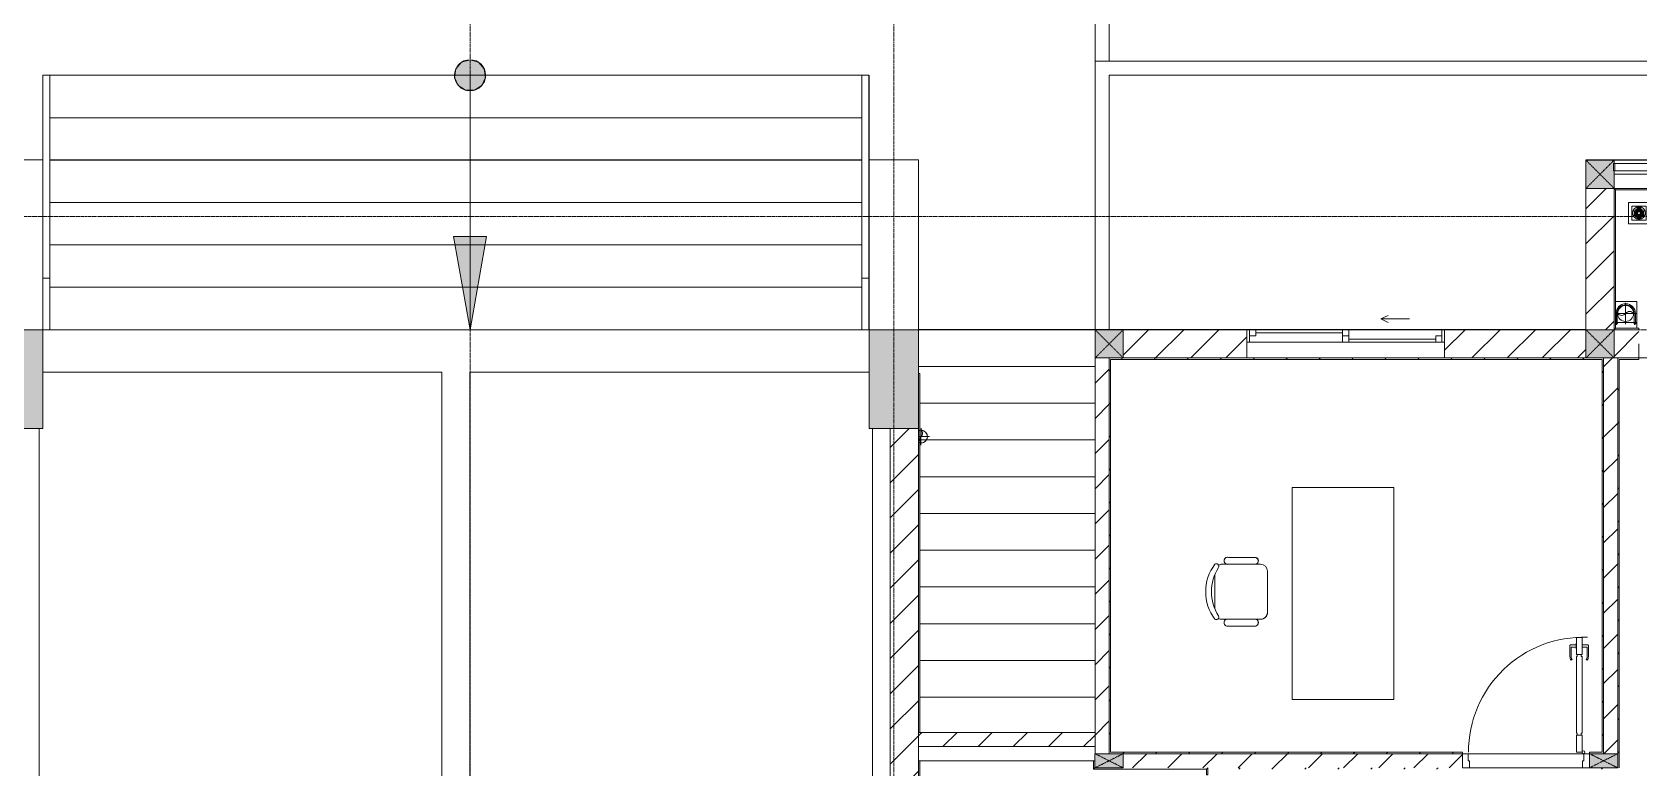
# Model space of a CAD drawing. Header units: millimetres. Extents: x -24439 to 198341, y -52871 to 149926.
# Drawn here: x 77453 to 88828, y 41437 to 46642 of the extents above; entities that cross this region are included whole.
import ezdxf

# ---------------------------------------------------------------- set-up
doc = ezdxf.new("R2010")
doc.units = ezdxf.units.MM
for name, pattern in [('Dash', [6, 3, -3]), ('Grid Line', [22.225, 12.7, -3.175, 3.175, -3.175]), ('IMPORT-CENTER _3_', [10.16, 6.35, -1.27, 1.27, -1.27])]:
    doc.linetypes.add(name, pattern=pattern)
for name, color, linetype, lineweight in [('0-1', 7, 'Continuous', 5), ('A-DETL-GENF-1', 9, 'Continuous', 9), ('A-DOOR-1', 9, 'Continuous', 9), ('A-FLOR', 192, 'Continuous', 9), ('A-FLOR-1', 9, 'Continuous', 9), ('A-FLOR-HRAL', 11, 'Continuous', 9), ('A-FLOR-HRAL-1', 9, 'Continuous', 9), ('A-GLAZ', 151, 'Continuous', 9), ('A-WALL', 113, 'Continuous', 9), ('A-WALL-1', 253, 'Continuous', 18), ('A-WALL-2', 9, 'Continuous', 9), ('A-WALL-3', 113, 'Continuous', 18), ('A-WALL-PATT-1', 10, 'Continuous', 9), ('A-WALL-PATT-2', 9, 'Continuous', 9), ('A-WALL-PATT-3', 111, 'Continuous', 9), ('G-IMPT', 8, 'Continuous', 9), ('G-IMPT-2', 8, 'IMPORT-CENTER _3_', 9), ('I-FURN', 30, 'Continuous', 9), ('I-FURN-1', 9, 'Continuous', 9), ('I-WALL-1', 253, 'Continuous', 18), ('M-EQPM', 50, 'Continuous', 9), ('S-BEAM-1', 9, 'Continuous', 9), ('S-COLS', 52, 'Continuous', 9), ('S-COLS-1', 254, 'Continuous', 5), ('S-COLS-2', 253, 'Continuous', 18), ('S-COLS-3', 9, 'Continuous', 9), ('S-COLS-4', 52, 'Continuous', 18), ('S-COLS-5', 52, 'Dash', 9), ('S-COLS-HDLN', 52, 'Dash', 9), ('S-COLS-HDLN-1', 9, 'Dash', 9), ('S-GRID-1', 1, 'Grid Line', 9), ('S-STRS', 31, 'Continuous', 9), ('S-STRS-ANNO', 31, 'Continuous', 9)]:
    doc.layers.add(name, color=color, linetype=linetype, lineweight=lineweight)
pattern_1 = [(45, (0, 0), (-116.67262, 116.67262), [])]
pattern_2 = [(45, (0, 0), (-124.4508, 124.4508), [])]

# ---------------------------------------------------------------- blocks, each defined once
blk = doc.blocks.new('NCV_TKTC_KET CAU_rvt-1-TKCS_MB ĐỊNH VỊ CAO ĐỘ THIẾT KẾ')
at = {"layer": 'S-COLS-1'}
for points in [[(77528, 43837), (77528, 44537), (77178, 44537), (77178, 43837)], [(83378, 43837), (83728, 43837), (83728, 44537), (83378, 44537)]]:
    blk.add_hatch(color=256, dxfattribs=at).paths.add_polyline_path(points)
at = {"layer": 'A-FLOR-1'}
blk.add_line((83327, 44537), (77578, 44537), dxfattribs=at)
at = {"layer": 'S-BEAM-1'}
for p, q in [((88653, 45537), (91653, 45537)), ((83327, 44537), (77578, 44537)), ((77528, 44237), (80352, 44237)), ((80352, 44237), (80352, 40236)), ((80552, 44237), (83378, 44237)), ((80552, 40236), (80552, 44237)), ((77503, 40537), (77503, 43837)), ((83403, 43837), (83403, 40537)), ((83728, 41487), (84977, 41487))]:
    blk.add_line(p, q, dxfattribs=at)
at = {"layer": 'S-COLS-2'}
for p, q in [((77528, 44537), (77178, 44537)), ((77528, 43837), (77528, 44537)), ((83728, 44537), (83378, 44537)), ((83378, 44537), (83378, 43837)), ((83728, 43837), (83728, 44537)), ((77178, 43837), (77528, 43837)), ((83378, 43837), (83728, 43837))]:
    blk.add_line(p, q, dxfattribs=at)
blk = doc.blocks.new('Railing - Railing-969001-TKCS_MB ĐỊNH VỊ CAO ĐỘ THIẾT KẾ')
at = {"layer": 'A-FLOR-HRAL-1'}
for p, q in [((60829, 32227), (60829, 31186)), ((62059, 32166), (62059, 32227)), ((62059, 32166), (62069, 32176)), ((62859, 32166), (62059, 32166)), ((62859, 32166), (62869, 32176)), ((62859, 32126), (62859, 32166)), ((62869, 32126), (62859, 32126)), ((62869, 32176), (62869, 32126)), ((60829, 31186), (60819, 31176)), ((60829, 31186), (62859, 31186)), ((62859, 31226), (62869, 31226)), ((62859, 31186), (62859, 31226)), ((62859, 31186), (62869, 31176)), ((62869, 31226), (62869, 31176))]:
    blk.add_line(p, q, dxfattribs=at)
blk = doc.blocks.new('Railing - Railing-969002-TKCS_MB ĐỊNH VỊ CAO ĐỘ THIẾT KẾ')
at = {"layer": 'A-FLOR-HRAL-1'}
for p, q in [((65754, 36266), (65744, 36276)), ((65744, 36276), (68744, 36276)), ((65754, 36266), (65754, 35286)), ((68734, 36266), (65754, 36266)), ((68734, 36266), (68744, 36276)), ((68734, 35286), (68734, 36266)), ((65754, 35286), (65744, 35276)), ((65754, 35286), (65919, 35286)), ((65919, 35286), (65919, 35276)), ((68419, 35276), (68419, 35286)), ((68419, 35286), (68734, 35286)), ((68734, 35286), (68744, 35276))]:
    blk.add_line(p, q, dxfattribs=at)
blk = doc.blocks.new('DOOR_CW_01 CANH MO-PANEL KINH - DIW_01-900x2200-CỬA GỖ VÂN LAMINATE-553375-TKCS_MB ĐỊNH VỊ CAO ĐỘ THIẾT KẾ')
at = {"layer": 'A-DETL-GENF-1'}
for p, q in [((-397, -182), (-397, -62)), ((-397, -62), (-357, -62)), ((-357, -62), (-357, -182)), ((-357, -182), (-397, -182)), ((-397, -196), (-391, -196)), ((-397, -738), (-397, -196)), ((-391, -196), (-391, -182)), ((-391, -182), (-363, -182)), ((-363, -182), (-363, -196)), ((-357, -196), (-363, -196)), ((-357, -196), (-357, -738)), ((-442, -737), (-442, -816)), ((-434, -711), (-427, -716)), ((-434, -800), (-434, -737)), ((-399, -792), (-399, -832)), ((-397, -792), (-399, -792)), ((-397, -738), (-391, -738)), ((-357, -752), (-397, -752)), ((-397, -752), (-397, -872)), ((-397, -792), (-397, -832)), ((-391, -752), (-391, -738)), ((-363, -752), (-391, -752)), ((-357, -738), (-363, -738)), ((-363, -738), (-363, -752)), ((-357, -872), (-357, -752)), ((-357, -792), (-357, -832)), ((-357, -792), (-355, -792)), ((-355, -792), (-355, -832)), ((-320, -711), (-327, -716)), ((-320, -800), (-320, -737)), ((-312, -737), (-312, -816)), ((-399, -820), (-438, -820)), ((-399, -804), (-430, -804)), ((-399, -832), (-397, -832)), ((-397, -872), (-357, -872)), ((-355, -832), (-357, -832)), ((-355, -804), (-324, -804)), ((-355, -820), (-316, -820))]:
    blk.add_line(p, q, dxfattribs=at)
blk.add_circle((-407, -60), 10, dxfattribs=at)
for centre, radius, start, end in [((-407, -60), 814, 268, 0), ((-397, -737), 45, 145, 180), ((-397, -737), 37, 145, 180), ((-357, -737), 37, 0, 35), ((-357, -737), 45, 360, 35), ((-438, -816), 4, 180, 270), ((-430, -800), 4, 180, 270), ((-324, -800), 4, 270, 0), ((-316, -816), 4, 270, 0)]:
    blk.add_arc(centre, radius, start, end, dxfattribs=at)
at = {"layer": 'A-DOOR-1'}
for p, q in [((-450, -50), (-450, 50)), ((-450, 50), (-400, 50)), ((-400, 50), (-400, 0)), ((400, 0), (400, 50)), ((400, 50), (450, 50)), ((450, 50), (450, -50)), ((-410, -50), (-450, -50)), ((-410, 0), (-410, -50)), ((-400, 0), (-410, 0)), ((-407, -50), (-382, -50)), ((410, 0), (400, 0)), ((410, -50), (410, 0)), ((450, -50), (410, -50))]:
    blk.add_line(p, q, dxfattribs=at)
blk = doc.blocks.new('BAN LV A - BAN LV A_dwg_ban hoc2-348006-TKCS_MB ĐỊNH VỊ CAO ĐỘ THIẾT KẾ')
at = {"layer": 'I-FURN'}
for p, q in [((-243, 354), (-243, 162)), ((-194, 389), (-194, 113)), ((146, 437), (-146, 437)), ((194, 113), (194, 389)), ((194, 351), (194, 151)), ((244, 162), (244, 354)), ((-121, 65), (121, 65))]:
    blk.add_line(p, q, dxfattribs=at)
at = {"layer": 'I-FURN', "flags": 128}
blk.add_lwpolyline([(-738, 611), (-738, 1331), (-155, 1331), (762, 1331), (762, 611)], close=True, dxfattribs=at)
at = {"layer": 'I-FURN'}
for centre, radius, start, end in [((-219, 347), 25.3, 343.7398, 163.7398), ((-146, 389), 48.6, 90, 180), ((146, 389), 48.6, 360, 90), ((219, 347), 25.3, 16.2602, 170.7054), ((-219, 155), 25.3, 163.7398, 16.2602), ((219, 155), 25.3, 189.2946, 16.2602), ((-180, 75), 17.8, 57.9726, 216.6901), ((-146, 113), 48.6, 180, 207.5844), ((0, 324), 324, 233.1301, 306.8699), ((0, 359), 318, 237.5758, 302.4242), ((180, 75), 17.8, 323.3099, 122.0274), ((146, 113), 48.6, 332.4156, 0)]:
    blk.add_arc(centre, radius, start, end, dxfattribs=at)
blk = doc.blocks.new('BAN LV A - BAN LV A_dwg-348005-TKCS_MB ĐỊNH VỊ CAO ĐỘ THIẾT KẾ')
at = {"extrusion": (0, 0, -1), "zscale": -1, "rotation": 180}
blk.add_blockref('BAN LV A - BAN LV A_dwg_ban hoc2-348006-TKCS_MB ĐỊNH VỊ CAO ĐỘ THIẾT KẾ', (-729, 1384), dxfattribs=at)
blk = doc.blocks.new('BAN LV A - BAN LV A-401069-TKCS_MB ĐỊNH VỊ CAO ĐỘ THIẾT KẾ')
at = {"layer": 'I-FURN-1'}
for p, q in [((-9, -53), (1491, -53)), ((-9, -773), (-9, -53)), ((1491, -53), (1491, -773)), ((1491, -773), (-9, -773)), ((535, -1029), (535, -995)), ((583, -946), (875, -946)), ((923, -995), (923, -1032)), ((486, -1222), (486, -1029)), ((973, -1029), (973, -1222)), ((535, -1270), (535, -1236)), ((923, -1233), (923, -1270))]:
    blk.add_line(p, q, dxfattribs=at)
for centre, radius, start, end in [((510, -1036), 25.3, 16.2602, 163.7398), ((583, -995), 48.6, 90, 180), ((875, -995), 48.6, 0, 90), ((948, -1036), 25.3, 16.2602, 170.7054), ((510, -1229), 25.3, 163.7398, 343.7398), ((948, -1229), 25.3, 189.2946, 16.2602), ((549, -1308), 17.8, 119.404, 216.6901), ((583, -1270), 48.6, 180, 207.5844), ((729, -1060), 324, 233.1301, 306.8699), ((875, -1270), 48.6, 332.4156, 0), ((909, -1308), 17.8, 323.3099, 60.596)]:
    blk.add_arc(centre, radius, start, end, dxfattribs=at)
at = {"extrusion": (0, 0, -1), "zscale": -1, "rotation": 180}
blk.add_blockref('BAN LV A - BAN LV A_dwg-348005-TKCS_MB ĐỊNH VỊ CAO ĐỘ THIẾT KẾ', (0, 0), dxfattribs=at)
blk = doc.blocks.new('G1_SOF - BO TRU - 100x200-V116-TKCS_MB ĐỊNH VỊ CAO ĐỘ THIẾT KẾ')
at = {"layer": 'S-COLS-3'}
blk.add_hatch(color=256, dxfattribs=at).paths.add_polyline_path([(50, 100), (-50, 100), (-50, -100), (50, -100)])
at = {"layer": 'S-COLS-2'}
for p, q in [((-50, 100), (50, 100)), ((-50, -100), (-50, 100)), ((50, 100), (50, -100))]:
    blk.add_line(p, q, dxfattribs=at)
at = {"layer": 'S-COLS-HDLN-1'}
for p, q in [((50, -100), (-50, 100)), ((-50, -100), (50, 100))]:
    blk.add_line(p, q, dxfattribs=at)
blk = doc.blocks.new('G1_SOF - BO TRU - 100x200-V62-TKCS_MB ĐỊNH VỊ CAO ĐỘ THIẾT KẾ')
at = {"layer": 'S-COLS-3'}
blk.add_hatch(color=256, dxfattribs=at).paths.add_polyline_path([(-50, -100), (50, -100), (50, 100), (-50, 100)])
at = {"layer": 'S-COLS-2'}
for p, q in [((-50, 100), (50, 100)), ((-50, -100), (-50, 100)), ((50, 100), (50, -100)), ((50, -100), (-50, -100))]:
    blk.add_line(p, q, dxfattribs=at)
at = {"layer": 'S-COLS-HDLN-1'}
for p, q in [((50, -100), (-50, 100)), ((-50, -100), (50, 100))]:
    blk.add_line(p, q, dxfattribs=at)
blk = doc.blocks.new('NCV_TKTC_TANG 1_rvt-1-TKCS_MB ĐỊNH VỊ CAO ĐỘ THIẾT KẾ')
at = {"layer": 'A-WALL-PATT-1'}
h = blk.add_hatch(dxfattribs=at)
h.set_pattern_fill('FP_2', color=256, style=0, pattern_type=2)
h.set_pattern_definition(pattern_2)
h.paths.add_polyline_path([(84978, 41537), (85078, 41537), (85078, 44337), (84978, 44337), (84978, 42830)])
h = blk.add_hatch(dxfattribs=at)
h.set_pattern_fill('FP_2', color=256, style=0, pattern_type=2)
h.set_pattern_definition(pattern_2)
h.paths.add_polyline_path([(88578, 41537), (88678, 41537), (88678, 44337), (88578, 44337), (88578, 42830)])
h = blk.add_hatch(dxfattribs=at)
h.set_pattern_fill('FP_2', color=256, style=0, pattern_type=2)
h.set_pattern_definition(pattern_2)
h.paths.add_polyline_path([(87578, 41437), (87578, 41537), (85177, 41537), (85177, 41437), (86455, 41437)])
at = {"layer": 'A-WALL-PATT-2'}
h = blk.add_hatch(dxfattribs=at)
h.set_pattern_fill('FP_3', color=256, style=0, pattern_type=2)
h.set_pattern_definition(pattern_1)
h.paths.add_polyline_path([(85078, 41537), (85088, 41537), (85088, 44337), (85078, 44337), (85078, 42830)])
h = blk.add_hatch(dxfattribs=at)
h.set_pattern_fill('FP_3', color=256, style=0, pattern_type=2)
h.set_pattern_definition(pattern_1)
h.paths.add_polyline_path([(85244, 44327), (88578, 44327), (88578, 44337), (85088, 44337), (85088, 44327)])
h = blk.add_hatch(dxfattribs=at)
h.set_pattern_fill('FP_3', color=256, style=0, pattern_type=2)
h.set_pattern_definition(pattern_1)
h.paths.add_polyline_path([(88568, 41537), (88578, 41537), (88578, 44327), (88568, 44327), (88568, 41547)])
h = blk.add_hatch(dxfattribs=at)
h.set_pattern_fill('FP_3', color=256, style=0, pattern_type=2)
h.set_pattern_definition(pattern_1)
h.paths.add_polyline_path([(88688, 41437), (88688, 44337), (88678, 44337), (88678, 41437)])
h = blk.add_hatch(dxfattribs=at)
h.set_pattern_fill('FP_3', color=256, style=0, pattern_type=2)
h.set_pattern_definition(pattern_1)
h.paths.add_polyline_path([(88828, 44327), (88828, 44337), (88688, 44337), (88688, 44327)])
h.paths.add_polyline_path([(91568, 44327), (91578, 44327), (91578, 44337), (91328, 44337), (91328, 44327)])
h = blk.add_hatch(dxfattribs=at)
h.set_pattern_fill('FP_3', color=256, style=0, pattern_type=2)
h.set_pattern_definition(pattern_1)
h.paths.add_polyline_path([(88478, 41537), (88568, 41537), (88568, 41547), (88478, 41547)])
h.paths.add_polyline_path([(85088, 41537), (87578, 41537), (87578, 41547), (85088, 41547)])
h = blk.add_hatch(dxfattribs=at)
h.set_pattern_fill('FP_3', color=256, style=0, pattern_type=2)
h.set_pattern_definition(pattern_1)
h.paths.add_polyline_path([(87570, 41427), (87578, 41427), (87578, 41437), (85878, 41437), (85878, 41427), (86455, 41427)])
h.paths.add_polyline_path([(88688, 41427), (88688, 41437), (88478, 41437), (88478, 41427), (88678, 41427)])
at = {"layer": 'A-FLOR-1'}
for p, q in [((91328, 44337), (88828, 44337)), ((87618, 41537), (88438, 41537)), ((88428, 41437), (87628, 41437))]:
    blk.add_line(p, q, dxfattribs=at)
at = {"layer": 'A-WALL-1'}
for p, q in [((84978, 44337), (84978, 41537)), ((85078, 44337), (84978, 44337)), ((85078, 41537), (85078, 44337)), ((88678, 44337), (88578, 44337)), ((88578, 44337), (88578, 41537)), ((88678, 41537), (88678, 44337))]:
    blk.add_line(p, q, dxfattribs=at)
at = {"layer": 'A-WALL-2'}
for p, q in [((85177, 41537), (87578, 41537)), ((87578, 41537), (85177, 41537)), ((87618, 41537), (88438, 41537)), ((88428, 41437), (87628, 41437))]:
    blk.add_line(p, q, dxfattribs=at)
at = {"layer": 'I-WALL-1'}
for p, q in [((85088, 44337), (85078, 44337)), ((85078, 44337), (85078, 41537)), ((86053, 44337), (85088, 44337)), ((85088, 41547), (85088, 44327)), ((85088, 44327), (88568, 44327)), ((88578, 44337), (87453, 44337)), ((88568, 44327), (88568, 41547)), ((88578, 44327), (88578, 44337)), ((88578, 41537), (88578, 44327)), ((88688, 44337), (88678, 44337)), ((88678, 44337), (88678, 41537)), ((88828, 44337), (88688, 44337)), ((88688, 41437), (88688, 44327)), ((88688, 44327), (88828, 44327)), ((88828, 44327), (88828, 44337)), ((87578, 41547), (85088, 41547)), ((87578, 41537), (87578, 41547)), ((88568, 41547), (88478, 41547)), ((88478, 41547), (88478, 41537))]:
    blk.add_line(p, q, dxfattribs=at)
at = {"layer": 'A-DOOR-1', "rotation": 180}
blk.add_blockref('DOOR_CW_01 CANH MO-PANEL KINH - DIW_01-900x2200-CỬA GỖ VÂN LAMINATE-553375-TKCS_MB ĐỊNH VỊ CAO ĐỘ THIẾT KẾ', (88028, 41487), dxfattribs=at)
at = {"layer": 'A-FLOR-HRAL-1'}
for name in ['Railing - Railing-969002-TKCS_MB ĐỊNH VỊ CAO ĐỘ THIẾT KẾ', 'Railing - Railing-969001-TKCS_MB ĐỊNH VỊ CAO ĐỘ THIẾT KẾ']:
    blk.add_blockref(name, (22908, 9261), dxfattribs=at)
at = {"layer": 'I-FURN-1', "rotation": 270.0000000000002}
blk.add_blockref('BAN LV A - BAN LV A-401069-TKCS_MB ĐỊNH VỊ CAO ĐỘ THIẾT KẾ', (87145, 43412), dxfattribs=at)
at = {"layer": 'S-COLS-3', "rotation": 270.0000000000011}
for name, p in [('G1_SOF - BO TRU - 100x200-V62-TKCS_MB ĐỊNH VỊ CAO ĐỘ THIẾT KẾ', (85077, 41487)), ('G1_SOF - BO TRU - 100x200-V116-TKCS_MB ĐỊNH VỊ CAO ĐỘ THIẾT KẾ', (88578, 41487))]:
    blk.add_blockref(name, p, dxfattribs=at)
blk = doc.blocks.new('1_FAMILY RVT - W01-WxH 1400x1400xmm-389822-TKCS_MB ĐỊNH VỊ CAO ĐỘ THIẾT KẾ')
at = {"layer": 'A-GLAZ'}
for p, q in [((248.4, 172.39), (299.2, 197.79)), ((248.4, 172.39), (299.2, 146.99)), ((248.4, 172.39), (451.6, 172.39)), ((-700, 96.19), (-700, -103.81)), ((700, 96.19), (-700, 96.19)), ((-700, 96.19), (-636.5, 96.19)), ((-700, 7.29), (-680.95, 7.29)), ((-680.95, 96.19), (-680.95, 7.29)), ((-636.5, 51.74), (-680.95, 51.74)), ((-680.95, 7.29), (-22.225, 7.29)), ((-636.5, 96.19), (-22.225, 96.19)), ((-636.5, 96.19), (-636.5, 51.74)), ((-636.5, 73.965), (-22.225, 73.965)), ((-22.225, 7.29), (-22.225, 96.19)), ((-22.225, 96.19), (22.225, 96.19)), ((22.225, 51.74), (-22.225, 51.74)), ((-22.225, 7.29), (22.225, 7.29)), ((22.225, 96.19), (680.95, 96.19)), ((22.225, 96.19), (22.225, 7.29)), ((22.225, 29.515), (636.5, 29.515)), ((22.225, 7.29), (636.5, 7.29)), ((636.5, 51.74), (636.5, 7.29)), ((680.95, 51.74), (636.5, 51.74)), ((636.5, 7.29), (700, 7.29)), ((680.95, 96.19), (700, 96.19)), ((680.95, 96.19), (680.95, 7.29)), ((700, -103.81), (700, 96.19)), ((-700, -103.81), (700, -103.81))]:
    blk.add_line(p, q, dxfattribs=at)
blk = doc.blocks.new('Top Rail Type - Top Rail_Internal_-939780-TKCS_MB ĐỊNH VỊ CAO ĐỘ THIẾT KẾ')
at = {"layer": 'A-FLOR-HRAL'}
for p, q in [((77528, 46337), (77578, 46337)), ((77528, 44902), (77528, 46337)), ((77578, 46337), (77578, 44902)), ((77578, 44902), (77528, 44902))]:
    blk.add_line(p, q, dxfattribs=at)
blk = doc.blocks.new('Top Rail Type - Top Rail_Internal_-V157-TKCS_MB ĐỊNH VỊ CAO ĐỘ THIẾT KẾ')
at = {"layer": 'A-FLOR-HRAL'}
for p, q in [((77578, 46337), (77528, 46337)), ((77528, 46337), (77528, 44537)), ((77578, 46337), (77578, 44537)), ((77578, 44537), (77528, 44537))]:
    blk.add_line(p, q, dxfattribs=at)
blk = doc.blocks.new('Top Rail Type - Top Rail_Internal_-939791-TKCS_MB ĐỊNH VỊ CAO ĐỘ THIẾT KẾ')
at = {"layer": 'A-FLOR-HRAL'}
for p, q in [((83327, 46337), (83377, 46337)), ((83327, 44902), (83327, 46337)), ((83377, 46337), (83377, 44902)), ((83377, 44902), (83327, 44902))]:
    blk.add_line(p, q, dxfattribs=at)
blk = doc.blocks.new('Top Rail Type - Top Rail_Internal_-V158-TKCS_MB ĐỊNH VỊ CAO ĐỘ THIẾT KẾ')
at = {"layer": 'A-FLOR-HRAL'}
for p, q in [((83377, 46337), (83327, 46337)), ((83327, 46337), (83327, 44537)), ((83377, 46337), (83377, 44537)), ((83377, 44537), (83327, 44537))]:
    blk.add_line(p, q, dxfattribs=at)
blk = doc.blocks.new('Railing - 50 x 10mm-1251311-TKCS_MB ĐỊNH VỊ CAO ĐỘ THIẾT KẾ')
at = {"layer": 'A-FLOR-HRAL'}
for p, q in [((25, 5), (-25, 5)), ((-25, 5), (-25, -5)), ((25, -5), (25, 5)), ((-25, -5), (25, -5))]:
    blk.add_line(p, q, dxfattribs=at)
blk = doc.blocks.new('Railing - Railing-1601247-TKCS_MB ĐỊNH VỊ CAO ĐỘ THIẾT KẾ')
at = {"layer": 'A-FLOR-HRAL'}
for p, q in [((91648, 45712), (88658, 45712)), ((88658, 45662), (91648, 45662))]:
    blk.add_line(p, q, dxfattribs=at)
at = {"extrusion": (0, 0, -1), "zscale": -1, "rotation": 90}
for p in [(-88653, 45687), (-91653, 45687)]:
    blk.add_blockref('Railing - 50 x 10mm-1251311-TKCS_MB ĐỊNH VỊ CAO ĐỘ THIẾT KẾ', p, dxfattribs=at)
blk = doc.blocks.new('TKTC_XREF_251221_MB TANG 1 - TKTC_XREF_260130_MB TANG 1_dwg_THU NUOC - THU NUOC-444531-TKCS_MB TẦNG 1-4202120-TKCS_MB ĐỊNH VỊ CAO ĐỘ THIẾT KẾ')
at = {"layer": 'M-EQPM'}
for p, q in [((-23, 11), (41, 11)), ((41, 5), (-23, 5)), ((-11, 23), (28, 23)), ((28, 17), (-11, 17)), ((-1, 36), (19, 36)), ((19, 30), (-1, 30)), ((-23, -14), (41, -14)), ((41, -20), (-23, -20)), ((-11, -26), (28, -26)), ((28, -32), (-11, -32)), ((-1, -38), (19, -38)), ((19, -44), (-1, -44))]:
    blk.add_line(p, q, dxfattribs=at)
at = {"layer": 'M-EQPM', "flags": 128}
for points in [[(84, -79), (84, 71), (-66, 71), (-66, -79)], [(59, -54), (59, 46), (-41, 46), (-41, -54)]]:
    blk.add_lwpolyline(points, close=True, dxfattribs=at)
for points in [[(-23, -1), (1, -1), (1, -7), (-23, -7)], [(41, -7), (17, -7), (17, -1), (41, -1)]]:
    blk.add_lwpolyline(points, dxfattribs=at)
at = {"layer": 'M-EQPM'}
for centre, radius, start, end in [((9, -4), 45, 360, 180), ((9, -4), 45, 360, 180), ((-23, 8), 3, 90, 270), ((-11, 20), 3, 90, 270), ((-1, 33), 3, 90, 270), ((19, 33), 3, 270, 90), ((28, 20), 3, 270, 90), ((41, 8), 3, 270, 90), ((9, -4), 45, 180, 360), ((9, -4), 45, 180, 360), ((-23, -4), 3, 90, 270), ((-23, -17), 3, 90, 270), ((-11, -29), 3, 90, 270), ((-1, -41), 3, 90, 270), ((19, -41), 3, 270, 90), ((28, -29), 3, 270, 90), ((41, -4), 3, 270, 90), ((41, -17), 3, 270, 90)]:
    blk.add_arc(centre, radius, start, end, dxfattribs=at)
blk = doc.blocks.new('TKTC_XREF_251221_MB TANG 1 - TKTC_XREF_260130_MB TANG 1_dwg_CUM U_DN100-V197-TKCS_MB ĐỊNH VỊ CAO ĐỘ THIẾT KẾ')
at = {"layer": 'G-IMPT'}
blk.add_hatch(color=256, dxfattribs=at).paths.add_polyline_path([(0, 61), (0, 57), (15, 55), (28, 49), (40, 40), (49, 28), (55, 15), (57, 0), (55, -15), (49, -29), (40, -40), (28, -49), (15, -55), (0, -57), (0, -61), (16, -59), (30, -53), (43, -43), (53, -31), (59, -16), (61, 0), (59, 16), (53, 30), (43, 43), (30, 53), (16, 59)])
for p, q in [((-79, 67), (-79, 63)), ((-77, 67), (-77, 63)), ((-75, 67), (-75, 63)), ((-73, 69), (-73, 61)), ((-67, 68), (-72, 68)), ((-67, 62), (-72, 62)), ((-67, 71), (-67, 73)), ((-65, 69), (0, 69)), ((-79, -63), (-79, -67)), ((-77, -63), (-77, -67)), ((-75, -63), (-75, -67)), ((-73, -61), (-73, -69)), ((-67, -62), (-72, -62)), ((-67, -68), (-72, -68)), ((-65, -69), (0, -69))]:
    blk.add_line(p, q, dxfattribs=at)
at = {"layer": 'G-IMPT', "flags": 128}
for points in [[(-73, 68), (-78, 68), (-78, 62), (-73, 62)], [(-72, 59), (-67, 59), (-67, 71), (-72, 71)], [(-65, 73), (-65, 57), (-67, 57), (-67, 59)], [(-65, 61), (0, 61), (0, 57)], [(-73, -62), (-78, -62), (-78, -68), (-73, -68)], [(-72, -71), (-67, -71), (-67, -59), (-72, -59)], [(-67, -59), (-67, -57), (-65, -57), (-65, -73), (-67, -73), (-67, -71)], [(-65, -61), (0, -61), (0, -57)]]:
    blk.add_lwpolyline(points, dxfattribs=at)
at = {"layer": 'G-IMPT'}
for centre, radius, start, end in [((-78, 67), 0.96, 90, 180), ((-78, 63), 0.96, 180, 270), ((-71, 69), 1.56, 112.6199, 247.3801), ((-68, 65), 4.8, 143.1301, 216.8699), ((-71, 61), 1.56, 112.6199, 247.3801), ((0, 0), 69, 270, 90), ((0, 0), 61, 270, 90), ((0, 0), 57, 270, 90), ((-78, -63), 0.96, 90, 180), ((-78, -67), 0.96, 180, 270), ((-71, -61), 1.56, 112.6199, 247.3801), ((-68, -65), 4.8, 143.1301, 216.8699), ((-71, -69), 1.56, 112.6199, 247.3801)]:
    blk.add_arc(centre, radius, start, end, dxfattribs=at)
blk = doc.blocks.new('TKTC_XREF_251221_MB TANG 1 - TKTC_XREF_260130_MB TANG 1_dwg_$cc-V198-TKCS_MB ĐỊNH VỊ CAO ĐỘ THIẾT KẾ')
at = {"layer": 'G-IMPT'}
blk.add_circle((0, 0), 0.5, dxfattribs=at)
for centre, radius, start, end in [((0, 0), 0.5, 90, 270), ((0.19, 0.25), 0.313, 126.8699, 233.1301), ((-0.19, -0.25), 0.313, 306.8699, 53.1301)]:
    blk.add_arc(centre, radius, start, end, dxfattribs=at)
at = {"layer": 'G-IMPT-2'}
for p, q in [((-0.67, 0), (0.67, 0)), ((0, -0.63), (0, 0.67))]:
    blk.add_line(p, q, dxfattribs=at)
blk = doc.blocks.new('TKTC_XREF_251221_MB TANG 1 - TKTC_XREF_260130_MB TANG 1_dwg_$cc-V287-TKCS_MB ĐỊNH VỊ CAO ĐỘ THIẾT KẾ')
at = {"layer": 'G-IMPT'}
for centre, radius, start, end in [((0, 0), 0.5, 61.9756, 296.9005), ((0, 0), 0.5, 90, 270), ((0.19, 0.25), 0.313, 126.8699, 233.1301), ((-0.19, -0.25), 0.313, 306.8699, 53.1301)]:
    blk.add_arc(centre, radius, start, end, dxfattribs=at)
at = {"layer": 'G-IMPT-2'}
for p, q in [((-0.67, 0), (0.2, 0)), ((0, -0.67), (0, 0.67))]:
    blk.add_line(p, q, dxfattribs=at)
blk = doc.blocks.new('TKTC_XREF_251221_MB TANG 1 - TKTC_XREF_260130_MB TANG 1_dwg-4202109-TKCS_MB ĐỊNH VỊ CAO ĐỘ THIẾT KẾ')
at = {"layer": 'G-IMPT'}
for p, q in [((-119825, -355608), (-125574, -355608)), ((-108099, -355608), (-114699, -355608))]:
    blk.add_line(p, q, dxfattribs=at)
at = {"layer": 'G-IMPT', "flags": 128}
for points in [[(-125624, -355608), (-125974, -355608), (-125974, -356808), (-130699, -356808)], [(-114699, -356808), (-119424, -356808), (-119424, -355608), (-119775, -355608)], [(-114489, -356610), (-114339, -356610), (-114339, -356760), (-114489, -356760)], [(-114339, -356800), (-114339, -356760), (-114489, -356760)]]:
    blk.add_lwpolyline(points, dxfattribs=at)
blk.add_blockref('TKTC_XREF_251221_MB TANG 1 - TKTC_XREF_260130_MB TANG 1_dwg_THU NUOC - THU NUOC-444531-TKCS_MB TẦNG 1-4202120-TKCS_MB ĐỊNH VỊ CAO ĐỘ THIẾT KẾ', (-114332, -355981))
for name, p, xscale, yscale, zscale, rotation in [('TKTC_XREF_251221_MB TANG 1 - TKTC_XREF_260130_MB TANG 1_dwg_$cc-V198-TKCS_MB ĐỊNH VỊ CAO ĐỘ THIẾT KẾ', (-114418, -356695), 113.7150000000073, 113.7150000000073, 113.7150000000073, 269.9990086637467), ('TKTC_XREF_251221_MB TANG 1 - TKTC_XREF_260130_MB TANG 1_dwg_CUM U_DN100-V197-TKCS_MB ĐỊNH VỊ CAO ĐỘ THIẾT KẾ', (-114417, -356695), 0.9975000000000006, 0.9975000000000006, 0.9975000000000006, 90.00099133829468)]:
    blk.add_blockref(name, p, dxfattribs=dict(xscale=xscale, yscale=yscale, zscale=zscale, rotation=rotation))
at = {"extrusion": (0, 0, -1), "xscale": 90.00000000005068, "yscale": 90.00000000005068, "zscale": -90.00000000005069, "rotation": 0.3740267799372842}
blk.add_blockref('TKTC_XREF_251221_MB TANG 1 - TKTC_XREF_260130_MB TANG 1_dwg_$cc-V287-TKCS_MB ĐỊNH VỊ CAO ĐỘ THIẾT KẾ', (119406, -357566), dxfattribs=at)
blk = doc.blocks.new('TKTC_XREF_251221_MB TANG 1 - TKTC_XREF_251221_MB TANG 1-2038492-TKCS_MB ĐỊNH VỊ CAO ĐỘ THIẾT KẾ')
blk.add_blockref('TKTC_XREF_251221_MB TANG 1 - TKTC_XREF_260130_MB TANG 1_dwg-4202109-TKCS_MB ĐỊNH VỊ CAO ĐỘ THIẾT KẾ', (169499, 384110))
blk = doc.blocks.new('G1_SOF - BO TRU - 200x200-3050151-TKCS_MB ĐỊNH VỊ CAO ĐỘ THIẾT KẾ')
at = {"layer": 'S-COLS-HDLN'}
for p, q in [((-100, 100), (100, -100)), ((100, 100), (-100, -100))]:
    blk.add_line(p, q, dxfattribs=at)

msp = doc.modelspace()

# ---------------------------------------------------------------- hatches: boundary and pattern name
at = {"layer": 'A-WALL-PATT-3'}
h = msp.add_hatch(dxfattribs=at)
h.set_pattern_fill('FP_1', color=256, style=0, pattern_type=2)
h.set_pattern_definition(pattern_2)
h.paths.add_polyline_path([(88652.6, 44536.9), (88652.6, 45536.9), (88452.6, 45536.9), (88452.6, 44536.9)])
h.paths.add_polyline_path([(88652.6, 45736.9), (88652.6, 45737.4), (88452.6, 45736.9)])
h = msp.add_hatch(dxfattribs=at)
h.set_pattern_fill('FP_1', color=256, style=0, pattern_type=2)
h.set_pattern_definition(pattern_2)
h.paths.add_polyline_path([(88452.6, 44336.9), (88452.6, 44536.9), (87452.6, 44536.9), (87452.6, 44336.9), (88270.3, 44336.9)])
h.paths.add_polyline_path([(86052.6, 44336.9), (86052.6, 44536.9), (85177.6, 44536.9), (85177.6, 44336.9), (85244.2, 44336.9)])
h = msp.add_hatch(dxfattribs=at)
h.set_pattern_fill('FP_1', color=256, style=0, pattern_type=2)
h.set_pattern_definition(pattern_2)
h.paths.add_polyline_path([(88787.6, 44336.9), (88827.6, 44336.9), (88827.6, 44536.9), (88652.6, 44536.9), (88652.6, 44336.9)])
h.paths.add_polyline_path([(91577.6, 44336.9), (91577.6, 44536.9), (91327.6, 44536.9), (91327.6, 44336.9)])
h = msp.add_hatch(dxfattribs=at)
h.set_pattern_fill('FP_1', color=256, style=0, pattern_type=2)
h.set_pattern_definition(pattern_2)
h.paths.add_polyline_path([(83527.6, 40535.7), (83727.6, 40535.7), (83727.6, 43836.9), (83527.6, 43836.9), (83527.6, 40857)])
h = msp.add_hatch(dxfattribs=at)
h.set_pattern_fill('FP_1', color=256, style=0, pattern_type=2)
h.set_pattern_definition(pattern_2)
h.paths.add_polyline_path([(84033.8, 41587.4), (84977.6, 41587.4), (84977.6, 41687.4), (83727.6, 41687.4), (83727.6, 41587.4)])
at = {"layer": 'S-COLS-1'}
for points in [[(88452.6, 45536.9), (88652.6, 45536.9), (88652.6, 45662.4), (88647.6, 45662.4), (88647.6, 45712.4), (88652.6, 45712.4), (88652.6, 45736.9), (88452.6, 45736.9)], [(84977.6, 44336.9), (85177.6, 44336.9), (85177.6, 44536.9), (84977.6, 44536.9)], [(88452.6, 44336.9), (88652.6, 44336.9), (88652.6, 44536.9), (88452.6, 44536.9)]]:
    msp.add_hatch(color=256, dxfattribs=at).paths.add_polyline_path(points)
at = {"layer": 'S-STRS-ANNO'}
h = msp.add_hatch(color=256, dxfattribs=at)
edge = h.paths.add_edge_path()
edge.add_arc((80552.6, 46336.9), 110, 0, 360)
for points in [[(80583.6, 46231.4), (80635.7, 46264.9), (80661.4, 46321.3), (80652.6, 46382.6), (80612, 46429.5), (80552.6, 46446.9), (80493.1, 46429.5), (80452.5, 46382.6), (80443.7, 46321.3), (80469.4, 46264.9), (80521.6, 46231.4)], [(80552.6, 44536.9), (80668.9, 45196.9), (80436.2, 45196.9)]]:
    msp.add_hatch(color=256, dxfattribs=at).paths.add_polyline_path(points)

# ---------------------------------------------------------------- linework, layer by layer
at = {"layer": 'A-FLOR'}
msp.add_line((84977.6, 44536.9), (83727.6, 44536.9), dxfattribs=at)
at = {"layer": 'A-WALL'}
for p, q in [((84977.6, 44536.9), (84977.6, 47586.3)), ((85077.6, 47486.3), (85077.6, 46437.4)), ((84977.6, 46437.4), (99777.6, 46437.4)), ((85077.6, 46337.4), (85077.6, 44536.9)), ((99777.6, 46337.4), (85077.6, 46337.4)), ((88452.6, 45736.9), (88652.6, 45736.9)), ((88652.6, 45737.4), (91652.6, 45737.4)), ((91652.6, 45637.4), (88652.6, 45637.4)), ((88652.6, 45536.9), (88452.6, 45536.9)), ((85177.6, 44536.9), (85177.6, 44336.9)), ((88452.6, 44336.9), (88452.6, 44536.9)), ((88452.6, 44536.9), (88652.6, 44536.9)), ((88652.6, 44536.9), (88652.6, 44336.9)), ((83737.6, 44226.9), (83727.6, 44226.9)), ((83737.6, 44226.9), (83737.6, 41687.4))]:
    msp.add_line(p, q, dxfattribs=at)
at = {"layer": 'A-WALL-3'}
for p, q in [((88652.6, 45737.4), (88452.6, 45737.4)), ((88452.6, 45737.4), (88452.6, 45736.9)), ((88652.6, 45736.9), (88652.6, 45737.4)), ((88452.6, 45536.9), (88452.6, 44536.9)), ((88652.6, 44536.9), (88652.6, 45536.9)), ((86052.6, 44536.9), (85177.6, 44536.9)), ((88452.6, 44536.9), (87452.6, 44536.9)), ((88827.6, 44536.9), (88652.6, 44536.9)), ((88827.6, 44336.9), (88827.6, 44436.9)), ((85177.6, 44336.9), (86052.6, 44336.9)), ((87452.6, 44336.9), (88452.6, 44336.9)), ((88652.6, 44336.9), (88827.6, 44336.9)), ((83727.6, 43836.9), (83527.6, 43836.9)), ((83527.6, 43836.9), (83527.6, 40535.7)), ((83727.6, 40535.7), (83727.6, 43836.9)), ((84977.6, 41687.4), (83727.6, 41687.4)), ((84977.6, 41587.4), (84977.6, 41687.4)), ((83727.6, 41587.4), (84977.6, 41587.4))]:
    msp.add_line(p, q, dxfattribs=at)
at = {"layer": 'S-COLS'}
for p, q in [((88652.6, 45736.9), (88452.6, 45736.9)), ((88452.6, 45536.9), (88652.6, 45536.9)), ((85177.6, 44336.9), (85177.6, 44536.9)), ((88652.6, 44536.9), (88452.6, 44536.9)), ((88452.6, 44536.9), (88452.6, 44336.9)), ((88652.6, 44336.9), (88652.6, 44536.9))]:
    msp.add_line(p, q, dxfattribs=at)
at = {"layer": 'S-COLS-4'}
for p, q in [((88452.6, 45736.9), (88452.6, 45536.9)), ((88652.6, 45712.4), (88652.6, 45736.9)), ((88652.6, 45536.9), (88652.6, 45662.4)), ((85177.6, 44536.9), (84977.6, 44536.9)), ((84977.6, 44536.9), (84977.6, 44336.9)), ((84977.6, 44336.9), (85177.6, 44336.9)), ((88452.6, 44336.9), (88652.6, 44336.9))]:
    msp.add_line(p, q, dxfattribs=at)
at = {"layer": 'S-GRID-1'}
for p, q in [((80552.6, 20960.6), (80552.6, 80482.7)), ((83552.6, 20960.6), (83552.6, 80482.7)), ((128757.8, 45336.9), (32145.8, 45336.9)), ((131551.8, 44536.9), (29351.8, 44536.9))]:
    msp.add_line(p, q, dxfattribs=at)
at = {"layer": 'S-STRS'}
for p, q in [((77527.6, 46336.9), (77527.6, 46036.9)), ((83327.2, 46336.9), (77578, 46336.9)), ((83377.6, 46336.9), (83377.6, 46036.9)), ((77527.6, 46036.9), (77527.6, 45736.9)), ((83327.2, 46036.9), (77578, 46036.9)), ((83377.6, 46036.9), (83377.6, 45736.9)), ((77527.6, 45736.9), (77527.6, 45436.9)), ((83327.2, 45736.9), (77578, 45736.9)), ((83377.6, 45736.9), (83377.6, 45436.9)), ((77527.6, 45436.9), (77527.6, 45136.9)), ((83327.2, 45436.9), (77578, 45436.9)), ((83377.6, 45436.9), (83377.6, 45136.9)), ((77527.6, 45136.9), (77527.6, 44836.9)), ((83327.2, 45136.9), (77578, 45136.9)), ((83377.6, 45136.9), (83377.6, 44836.9)), ((77527.6, 44836.9), (77527.6, 44536.9)), ((83327.2, 44836.9), (77578, 44836.9)), ((83377.6, 44836.9), (83377.6, 44536.9)), ((83327.2, 44536.9), (77578, 44536.9)), ((83727.6, 44536.9), (84977.6, 44536.9)), ((83727.6, 44276.9), (84977.6, 44276.9)), ((83737.6, 44016.9), (84977.6, 44016.9)), ((83737.6, 43756.9), (84977.6, 43756.9)), ((83737.6, 43496.9), (84977.6, 43496.9)), ((83737.6, 43236.9), (84977.6, 43236.9)), ((83737.6, 42976.9), (84977.6, 42976.9)), ((83737.6, 42716.9), (84977.6, 42716.9)), ((83737.6, 42456.9), (84977.6, 42456.9)), ((83737.6, 42196.9), (84977.6, 42196.9)), ((83737.6, 41936.9), (84977.6, 41936.9))]:
    msp.add_line(p, q, dxfattribs=at)
at = {"layer": 'S-STRS-ANNO'}
for p, q in [((80493.1, 46429.5), (80452.5, 46382.6)), ((80552.6, 46446.9), (80493.1, 46429.5)), ((80612, 46429.5), (80552.6, 46446.9)), ((80652.6, 46382.6), (80612, 46429.5)), ((80452.5, 46382.6), (80443.7, 46321.3)), ((80443.7, 46321.3), (80469.4, 46264.9)), ((80552.6, 46336.9), (80552.6, 46036.9)), ((80635.7, 46264.9), (80661.4, 46321.3)), ((80661.4, 46321.3), (80652.6, 46382.6)), ((80469.4, 46264.9), (80521.6, 46231.4)), ((80521.6, 46231.4), (80583.6, 46231.4)), ((80583.6, 46231.4), (80635.7, 46264.9)), ((80552.6, 46036.9), (80552.6, 45736.9)), ((80552.6, 45736.9), (80552.6, 45436.9)), ((80552.6, 45436.9), (80552.6, 45136.9)), ((80668.9, 45196.9), (80436.2, 45196.9)), ((80436.2, 45196.9), (80552.6, 44536.9)), ((80552.6, 44536.9), (80668.9, 45196.9)), ((80552.6, 45136.9), (80552.6, 44836.9)), ((80552.6, 44836.9), (80552.6, 44536.9))]:
    msp.add_line(p, q, dxfattribs=at)
msp.add_circle((80552.6, 46336.9), 110, dxfattribs=at)

# ---------------------------------------------------------------- block references
at = {"layer": '0-1'}
for name in ['NCV_TKTC_KET CAU_rvt-1-TKCS_MB ĐỊNH VỊ CAO ĐỘ THIẾT KẾ', 'NCV_TKTC_TANG 1_rvt-1-TKCS_MB ĐỊNH VỊ CAO ĐỘ THIẾT KẾ']:
    msp.add_blockref(name, (0, 0), dxfattribs=at)
at = {"layer": 'A-FLOR-HRAL'}
for name in ['Top Rail Type - Top Rail_Internal_-939780-TKCS_MB ĐỊNH VỊ CAO ĐỘ THIẾT KẾ', 'Top Rail Type - Top Rail_Internal_-V157-TKCS_MB ĐỊNH VỊ CAO ĐỘ THIẾT KẾ', 'Top Rail Type - Top Rail_Internal_-939791-TKCS_MB ĐỊNH VỊ CAO ĐỘ THIẾT KẾ', 'Top Rail Type - Top Rail_Internal_-V158-TKCS_MB ĐỊNH VỊ CAO ĐỘ THIẾT KẾ', 'Railing - Railing-1601247-TKCS_MB ĐỊNH VỊ CAO ĐỘ THIẾT KẾ']:
    msp.add_blockref(name, (0, 0), dxfattribs=at)
at = {"layer": 'A-GLAZ'}
msp.add_blockref('1_FAMILY RVT - W01-WxH 1400x1400xmm-389822-TKCS_MB ĐỊNH VỊ CAO ĐỘ THIẾT KẾ', (86752.6, 44440.7), dxfattribs=at)
at = {"layer": 'M-EQPM'}
msp.add_blockref('TKTC_XREF_251221_MB TANG 1 - TKTC_XREF_251221_MB TANG 1-2038492-TKCS_MB ĐỊNH VỊ CAO ĐỘ THIẾT KẾ', (33652.6, 17236.9), dxfattribs=at)
at = {"layer": 'S-COLS-5'}
for p in [(88552.6, 45636.9), (85077.6, 44436.9), (88552.6, 44436.9)]:
    msp.add_blockref('G1_SOF - BO TRU - 200x200-3050151-TKCS_MB ĐỊNH VỊ CAO ĐỘ THIẾT KẾ', p, dxfattribs=at)

doc.saveas('drawing.dxf')
